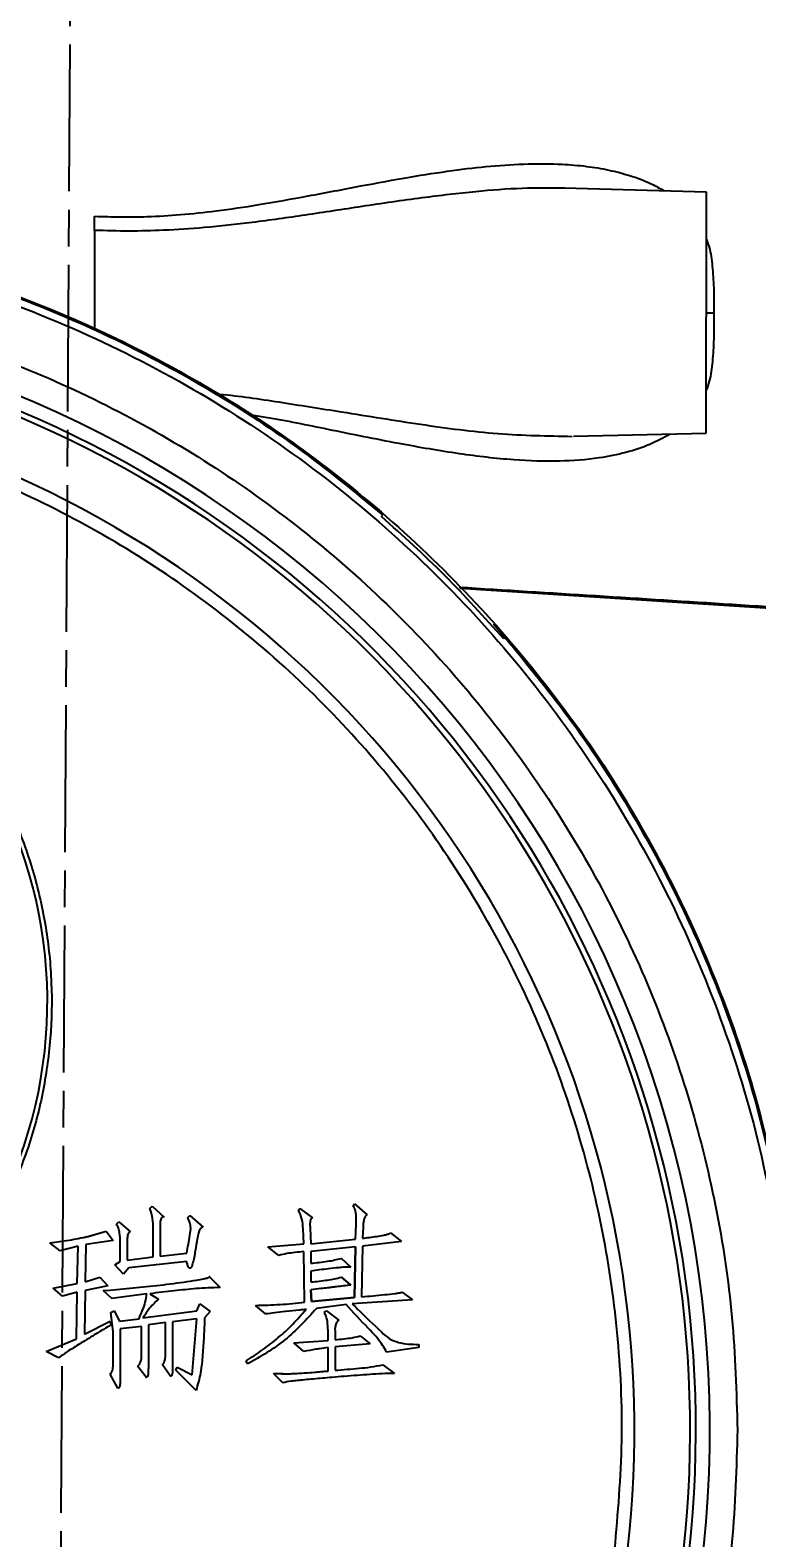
# Model space of a CAD drawing. Header units: millimetres. Extents: x 2223 to 4172, y 741 to 2119.
# Drawn here: x 2871 to 2930.4, y 1844.3 to 1967.5 of the extents above; entities that cross this region are included whole.
import ezdxf

# ---------------------------------------------------------------- set-up
doc = ezdxf.new("R2010")
doc.units = ezdxf.units.MM
doc.linetypes.add('AM_ISO08W050', pattern=[18, 12, -1.5, 3, -1.5])
doc.layers.add('AM_5', color=3, linetype='Continuous', lineweight=25)
doc.layers.add('AM_7', color=4, linetype='AM_ISO08W050', lineweight=25)
doc.styles.add('SLDTEXTSTYLE1', font='txt.shx', dxfattribs={"width": 0.7, "bigfont": 'gbcbig.shx'})
doc.dimstyles.new('SLDDIMSTYLE12$0', dxfattribs={"dimtxt": 12, "dimasz": 10, "dimexe": 0, "dimexo": 0.0625, "dimgap": 0.875, "dimtad": 1, "dimdec": 1, "dimlfac": 1.8, "dimrnd": 1e-09, "dimzin": 12, "dimdsep": 46, "dimtxsty": 'SLDTEXTSTYLE1', "dimcen": 0.09, "dimdle": 8.16, "dimclrd": 3, "dimclre": 3, "dimadec": 0, "dimazin": 3, "dimtfac": 1, "dimtdec": 1, "dimtofl": 0, "dimtmove": 0, "dimatfit": 3, "dimfxl": 0, "dimfrac": 2, "dimtolj": 1, "dimlwd": 5, "dimlwe": 5, "dimarcsym": 0})

# ---------------------------------------------------------------- blocks, each defined once
blk = doc.blocks.new('*D44')
at = {"layer": 'AM_5', "color": 3, "lineweight": 5, "transparency": 16777216}
blk.add_line((2891.34, 2051.44), (3075.23, 2051.44), dxfattribs=at)
at = {"layer": 'AM_5', "color": 3, "linetype": 'Continuous', "lineweight": 5, "transparency": 16777216}
for p, q in [((3075.23, 2041.44), (3075.23, 1762.7)), ((2938.41, 1752.7), (3075.23, 1752.7))]:
    blk.add_line(p, q, dxfattribs=at)
at = {"layer": 'AM_5', "color": 3, "transparency": 16777216}
for points in [[(3073.57, 2041.44), (3076.9, 2041.44), (3075.23, 2051.44)], [(3073.57, 1762.7), (3076.9, 1762.7), (3075.23, 1752.7)]]:
    blk.add_solid(points, dxfattribs=at)
at = {"layer": 'Defpoints', "color": 0, "transparency": 16777216}
for p in [(2891.28, 2051.44), (2938.35, 1752.7), (3075.23, 1752.7)]:
    blk.add_point(p, dxfattribs=at)
at = {"layer": 'AM_5', "color": 0, "transparency": 16777216, "insert": (3068.36, 1902.07), "char_height": 12, "attachment_point": 5, "rotation": 90, "style": 'SLDTEXTSTYLE1'}
blk.add_mtext('\\A1;350', dxfattribs=at)

msp = doc.modelspace()

# ---------------------------------------------------------------- linework, layer by layer
at = {"color": 7, "linetype": 'Continuous', "lineweight": 25}
for p, q in [((2926.278, 1954.279), (2914.616, 1954.609)), ((2915.393, 1934.318), (2926.236, 1934.579)), ((2899.704, 1927.766), (2899.815, 1927.878)), ((2951.202, 1918.987), (2906.154, 1921.886)), ((2908.873, 1919.003), (2909.803, 1917.876)), ((2909.81, 1917.883), (2909.699, 1917.771)), ((2897.39, 1871.467), (2897.518, 1871.595)), ((2897.39, 1871.467), (2897.518, 1871.595)), ((2897.518, 1871.595), (2898.539, 1870.701)), ((2897.518, 1871.595), (2897.518, 1871.595)), ((2897.518, 1871.595), (2898.539, 1870.701)), ((2880.796, 1871.212), (2880.987, 1871.403)), ((2880.796, 1871.212), (2880.987, 1871.403)), ((2880.796, 1871.212), (2880.796, 1871.212)), ((2880.987, 1871.403), (2881.945, 1870.51)), ((2880.987, 1871.403), (2880.987, 1871.403)), ((2880.987, 1871.403), (2881.945, 1870.51)), ((2881.945, 1870.51), (2881.945, 1870.51)), ((2883.859, 1870.446), (2884.051, 1870.637)), ((2883.859, 1870.446), (2884.051, 1870.637)), ((2883.859, 1870.446), (2883.859, 1870.446)), ((2884.051, 1870.637), (2885.136, 1869.68)), ((2884.051, 1870.637), (2884.051, 1870.637)), ((2884.051, 1870.637), (2885.136, 1869.68)), ((2892.923, 1871.084), (2893.05, 1871.212)), ((2892.923, 1871.084), (2893.05, 1871.212)), ((2892.923, 1871.084), (2892.923, 1871.084)), ((2893.05, 1871.212), (2894.071, 1870.446)), ((2893.05, 1871.212), (2893.05, 1871.212)), ((2893.05, 1871.212), (2894.071, 1870.446)), ((2894.071, 1870.446), (2894.071, 1870.446)), ((2897.39, 1871.467), (2897.39, 1871.467)), ((2898.539, 1870.701), (2898.539, 1870.701)), ((2877.222, 1869.361), (2877.796, 1868.595)), ((2877.222, 1869.361), (2877.222, 1869.361)), ((2877.222, 1869.361), (2877.796, 1868.595)), ((2878.051, 1869.935), (2878.243, 1870.127)), ((2878.051, 1869.935), (2878.243, 1870.127)), ((2878.051, 1869.935), (2878.051, 1869.935)), ((2878.243, 1870.127), (2879.2, 1869.297)), ((2878.243, 1870.127), (2878.243, 1870.127)), ((2878.243, 1870.127), (2879.2, 1869.297)), ((2879.2, 1869.297), (2879.2, 1869.297)), ((2881.051, 1867.255), (2881.051, 1869.552)), ((2881.626, 1869.489), (2881.626, 1867.319)), ((2885.136, 1869.68), (2885.136, 1869.68)), ((2893.369, 1868.34), (2893.305, 1869.552)), ((2893.88, 1869.616), (2893.944, 1868.34)), ((2893.88, 1869.616), (2893.88, 1869.616)), ((2893.88, 1869.616), (2893.944, 1868.34)), ((2897.582, 1868.723), (2897.646, 1869.872)), ((2897.582, 1868.723), (2897.646, 1869.872)), ((2897.646, 1869.872), (2897.646, 1869.872)), ((2898.22, 1869.68), (2898.156, 1868.787)), ((2900.454, 1869.233), (2901.347, 1868.531)), ((2900.454, 1869.233), (2900.454, 1869.233)), ((2900.454, 1869.233), (2901.347, 1868.531)), ((2873.456, 1867.765), (2872.626, 1868.404)), ((2872.626, 1868.404), (2872.626, 1868.404)), ((2874.924, 1868.148), (2873.456, 1867.765)), ((2874.86, 1865.085), (2874.924, 1868.148)), ((2874.86, 1865.085), (2874.924, 1868.148)), ((2875.562, 1868.276), (2875.498, 1865.212)), ((2877.796, 1868.595), (2875.562, 1868.276)), ((2877.796, 1868.595), (2877.796, 1868.595)), ((2878.37, 1866.872), (2878.37, 1868.467)), ((2878.945, 1868.148), (2878.945, 1866.999)), ((2890.433, 1868.084), (2893.369, 1868.34)), ((2891.327, 1867.382), (2890.433, 1868.084)), ((2890.433, 1868.084), (2890.433, 1868.084)), ((2893.944, 1868.34), (2897.582, 1868.723)), ((2893.944, 1868.34), (2897.582, 1868.723)), ((2893.944, 1868.34), (2893.944, 1868.34)), ((2897.582, 1868.084), (2893.944, 1867.702)), ((2897.518, 1863.936), (2897.582, 1868.084)), ((2897.582, 1868.084), (2897.518, 1863.936)), ((2897.582, 1868.723), (2897.582, 1868.723)), ((2898.156, 1868.148), (2898.092, 1864)), ((2901.347, 1868.531), (2898.156, 1868.148)), ((2901.347, 1868.531), (2901.347, 1868.531)), ((2877.924, 1866.616), (2878.37, 1866.872)), ((2877.924, 1866.616), (2878.37, 1866.872)), ((2878.626, 1865.851), (2877.924, 1866.616)), ((2877.924, 1866.616), (2877.924, 1866.616)), ((2878.37, 1866.872), (2878.37, 1866.872)), ((2878.945, 1866.999), (2881.051, 1867.255)), ((2878.945, 1866.999), (2881.051, 1867.255)), ((2878.945, 1866.999), (2878.945, 1866.999)), ((2883.796, 1866.872), (2879.073, 1866.361)), ((2881.051, 1867.255), (2881.051, 1867.255)), ((2881.626, 1867.319), (2883.796, 1867.574)), ((2881.626, 1867.319), (2883.796, 1867.574)), ((2881.626, 1867.319), (2881.626, 1867.319)), ((2883.796, 1867.574), (2883.796, 1867.574)), ((2893.433, 1863.553), (2893.369, 1867.702)), ((2893.944, 1867.702), (2893.944, 1866.744)), ((2896.433, 1867.127), (2897.199, 1866.425)), ((2896.433, 1867.127), (2896.433, 1867.127)), ((2897.199, 1866.425), (2896.433, 1867.127)), ((2875.498, 1865.212), (2876.711, 1865.595)), ((2876.711, 1865.595), (2877.349, 1864.893)), ((2876.711, 1865.595), (2876.711, 1865.595)), ((2876.711, 1865.595), (2877.349, 1864.893)), ((2879.073, 1866.361), (2878.626, 1865.851)), ((2885.646, 1865.659), (2886.54, 1864.766)), ((2885.646, 1865.659), (2885.646, 1865.659)), ((2885.646, 1865.659), (2886.54, 1864.766)), ((2893.944, 1866.106), (2893.944, 1865.212)), ((2896.433, 1865.595), (2897.199, 1864.957)), ((2896.433, 1865.595), (2896.433, 1865.595)), ((2897.199, 1864.957), (2896.433, 1865.595)), ((2897.199, 1866.425), (2897.199, 1866.425)), ((2872.882, 1864.702), (2874.86, 1865.085)), ((2873.647, 1864.063), (2872.882, 1864.702)), ((2872.882, 1864.702), (2872.882, 1864.702)), ((2874.86, 1864.383), (2873.647, 1864.063)), ((2874.796, 1860.553), (2874.86, 1864.383)), ((2874.796, 1860.553), (2874.86, 1864.383)), ((2874.86, 1865.085), (2874.86, 1865.085)), ((2875.498, 1864.51), (2875.435, 1860.936)), ((2877.349, 1864.893), (2875.498, 1864.51)), ((2877.668, 1863.872), (2876.966, 1864.51)), ((2876.966, 1864.51), (2876.966, 1864.51)), ((2877.349, 1864.893), (2877.349, 1864.893)), ((2880.54, 1864.255), (2877.668, 1863.872)), ((2880.796, 1864.255), (2881.498, 1863.808)), ((2880.796, 1864.255), (2881.498, 1863.808)), ((2886.54, 1864.766), (2886.54, 1864.766)), ((2893.944, 1864.574), (2894.008, 1863.617)), ((2894.008, 1863.617), (2893.944, 1864.574)), ((2897.199, 1864.957), (2897.199, 1864.957)), ((2901.411, 1864.383), (2902.241, 1863.744)), ((2901.411, 1864.383), (2901.411, 1864.383)), ((2901.411, 1864.383), (2902.241, 1863.744)), ((2881.498, 1863.808), (2881.498, 1863.808)), ((2884.625, 1862.851), (2884.881, 1863.425)), ((2884.625, 1862.851), (2884.881, 1863.425)), ((2884.881, 1863.425), (2885.71, 1862.787)), ((2884.881, 1863.425), (2884.881, 1863.425)), ((2884.881, 1863.425), (2885.71, 1862.787)), ((2890.242, 1862.596), (2889.412, 1863.298)), ((2889.412, 1863.298), (2889.412, 1863.298)), ((2894.008, 1863.617), (2897.518, 1863.936)), ((2897.518, 1863.936), (2894.008, 1863.617)), ((2894.008, 1863.617), (2894.008, 1863.617)), ((2896.816, 1863.361), (2894.391, 1863.042)), ((2902.241, 1863.744), (2897.326, 1863.425)), ((2897.518, 1863.936), (2897.518, 1863.936)), ((2902.241, 1863.744), (2902.241, 1863.744)), ((2875.435, 1860.936), (2877.541, 1862.021)), ((2875.435, 1860.936), (2877.541, 1862.021)), ((2877.541, 1862.021), (2877.605, 1861.702)), ((2877.541, 1862.021), (2877.541, 1862.021)), ((2877.541, 1862.021), (2877.605, 1861.702)), ((2877.605, 1862.723), (2877.86, 1862.851)), ((2877.605, 1862.723), (2877.86, 1862.851)), ((2877.796, 1861.128), (2877.605, 1862.723)), ((2877.605, 1862.723), (2877.605, 1862.723)), ((2877.605, 1861.702), (2877.605, 1861.702)), ((2877.86, 1862.851), (2878.307, 1862.021)), ((2877.86, 1862.851), (2877.86, 1862.851)), ((2877.86, 1862.851), (2878.307, 1862.021)), ((2878.307, 1862.021), (2879.902, 1862.213)), ((2878.307, 1862.021), (2879.902, 1862.213)), ((2878.307, 1862.021), (2878.307, 1862.021)), ((2879.902, 1862.213), (2879.902, 1862.213)), ((2880.221, 1862.276), (2884.625, 1862.851)), ((2880.221, 1862.276), (2884.625, 1862.851)), ((2882.072, 1861.893), (2880.668, 1861.702)), ((2880.668, 1861.702), (2880.668, 1858.319)), ((2882.072, 1859.34), (2882.072, 1861.893)), ((2884.625, 1862.213), (2882.647, 1861.957)), ((2882.647, 1861.957), (2882.647, 1858.319)), ((2884.242, 1857.617), (2884.625, 1862.213)), ((2884.625, 1862.851), (2884.625, 1862.851)), ((2885.71, 1862.787), (2885.264, 1862.276)), ((2885.71, 1862.787), (2885.71, 1862.787)), ((2895.029, 1862.723), (2895.22, 1862.851)), ((2895.029, 1862.723), (2895.22, 1862.851)), ((2895.029, 1862.723), (2895.029, 1862.723)), ((2895.22, 1862.851), (2896.241, 1862.085)), ((2895.22, 1862.851), (2895.22, 1862.851)), ((2895.22, 1862.851), (2896.241, 1862.085)), ((2896.241, 1862.085), (2896.241, 1862.085)), ((2872.307, 1859.532), (2874.796, 1860.553)), ((2874.796, 1860.553), (2874.796, 1860.553)), ((2877.796, 1858.575), (2877.796, 1861.128)), ((2880.094, 1861.574), (2878.37, 1861.383)), ((2878.37, 1861.383), (2878.37, 1857.617)), ((2880.094, 1859.404), (2880.094, 1861.574)), ((2892.54, 1860.234), (2895.348, 1860.425)), ((2895.348, 1860.425), (2895.348, 1861.255)), ((2895.348, 1860.425), (2895.348, 1860.425)), ((2895.922, 1861.064), (2895.922, 1860.489)), ((2895.922, 1861.064), (2895.922, 1861.064)), ((2897.965, 1860.808), (2898.794, 1860.17)), ((2897.965, 1860.808), (2897.965, 1860.808)), ((2897.965, 1860.808), (2898.794, 1860.17)), ((2873.328, 1859.021), (2872.307, 1859.532)), ((2872.307, 1859.532), (2872.307, 1859.532)), ((2893.369, 1859.532), (2892.54, 1860.234)), ((2892.54, 1860.234), (2892.54, 1860.234)), ((2895.348, 1857.936), (2895.348, 1859.851)), ((2898.794, 1860.17), (2895.922, 1859.915)), ((2895.922, 1859.915), (2895.922, 1858)), ((2898.794, 1860.17), (2898.794, 1860.17)), ((2902.752, 1859.851), (2900.135, 1859.468)), ((2902.752, 1860.106), (2902.752, 1859.851)), ((2902.752, 1860.106), (2902.752, 1860.106)), ((2877.796, 1858.575), (2877.796, 1858.575)), ((2880.477, 1857.426), (2879.775, 1858.319)), ((2879.775, 1858.319), (2879.775, 1858.319)), ((2882.391, 1857.617), (2881.817, 1858.447)), ((2881.817, 1858.447), (2881.817, 1858.447)), ((2882.902, 1858), (2883.03, 1858.255)), ((2882.902, 1858), (2883.03, 1858.255)), ((2884.561, 1856.341), (2882.902, 1858)), ((2882.902, 1858), (2882.902, 1858)), ((2883.03, 1858.255), (2884.242, 1857.617)), ((2883.03, 1858.255), (2883.03, 1858.255)), ((2883.03, 1858.255), (2884.242, 1857.617)), ((2888.774, 1858.511), (2888.646, 1858.766)), ((2888.646, 1858.766), (2888.646, 1858.766)), ((2899.816, 1858.447), (2900.773, 1857.745)), ((2899.816, 1858.447), (2899.816, 1858.447)), ((2899.816, 1858.447), (2900.773, 1857.745)), ((2878.179, 1856.532), (2877.541, 1857.681)), ((2877.541, 1857.681), (2877.541, 1857.681)), ((2884.242, 1857.617), (2884.242, 1857.617)), ((2891.646, 1856.979), (2890.88, 1857.745)), ((2890.88, 1857.745), (2890.88, 1857.745)), ((2895.348, 1857.936), (2895.348, 1857.936)), ((2900.773, 1857.745), (2900.773, 1857.745))]:
    msp.add_line(p, q, dxfattribs=at)
for centre, radius, start, end in [((2835.061, 1853.128), 91.48, 295.79271, 180), ((2926.953, 1955.912), 11.51, 266.68387, 269.63147), ((2835.061, 1853.128), 90.341, 353.64897, 186.35103), ((2835.061, 1853.128), 89.875, 353.64897, 186.35103), ((2835.061, 1853.128), 85.319, 353.33017, 186.66983), ((2835.061, 1888.128), 37.354, 334.65071, 85.34929)]:
    msp.add_arc(centre, radius, start, end, dxfattribs=at)
for points, knots in [([(2876.273, 1952.304), (2876.985, 1952.279), (2878.412, 1952.227), (2880.755, 1952.264), (2883.356, 1952.419), (2886.407, 1952.744), (2889.891, 1953.263), (2893.837, 1953.975), (2897.953, 1954.77), (2901.886, 1955.494), (2905.422, 1956.048), (2908.647, 1956.425), (2911.63, 1956.613), (2914.238, 1956.595), (2916.434, 1956.408), (2918.28, 1956.106), (2920.045, 1955.64), (2921.562, 1955.098), (2922.456, 1954.58), (2922.808, 1954.377)], [0, 0, 0, 0, 0.0418951, 0.0839955, 0.1379234, 0.1955958, 0.2656367, 0.3477316, 0.4366435, 0.52124, 0.5959668, 0.6633337, 0.7313197, 0.7939321, 0.8403474, 0.8842391, 0.9258123, 0.9708656, 1, 1, 1, 1]), ([(2914.726, 1954.606), (2913.557, 1954.611), (2911.16, 1954.622), (2907.251, 1954.318), (2902.886, 1953.807), (2898.233, 1953.12), (2893.608, 1952.404), (2889.312, 1951.795), (2885.447, 1951.368), (2882.081, 1951.141), (2879.09, 1951.062), (2877.209, 1951.117), (2876.271, 1951.144)], [0, 0, 0, 0, 0.0969739, 0.1990187, 0.3166093, 0.4457287, 0.5654054, 0.6760848, 0.7756823, 0.858994, 0.9297025, 1, 1, 1, 1]), ([(2876.271, 1951.144), (2876.271, 1951.321), (2876.272, 1951.678), (2876.273, 1952.095), (2876.273, 1952.304)], [0, 0, 0, 0, 0.4971187, 1, 1, 1, 1]), ([(2852.393, 1950.6), (2855.059, 1950.06), (2860.505, 1948.957), (2868.63, 1946.389), (2876.842, 1943.039), (2885.008, 1938.761), (2892.783, 1933.801), (2897.5, 1929.878), (2899.766, 1927.994)], [0, 0, 0, 0, 0.1535242, 0.3136607, 0.480409, 0.6537687, 0.8337391, 1, 1, 1, 1]), ([(2876.271, 1951.144), (2876.269, 1950.154), (2876.265, 1948.174), (2876.258, 1945.245), (2876.255, 1943.546), (2876.253, 1942.982)], [0, 0, 0, 0, 0.40033354, 0.80066709, 1, 1, 1, 1]), ([(2926.269, 1950.404), (2926.348, 1950.193), (2926.601, 1949.51), (2926.762, 1948.157), (2926.882, 1946.367), (2926.88, 1945.089), (2926.879, 1944.402)], [0, 0, 0, 0, 0.1149044, 0.3730702, 0.6626095, 1, 1, 1, 1]), ([(2926.879, 1944.402), (2926.879, 1943.685), (2926.879, 1942.357), (2926.77, 1940.495), (2926.607, 1939.059), (2926.334, 1938.325), (2926.243, 1938.079)], [0, 0, 0, 0, 0.3327022, 0.6174452, 0.8718539, 1, 1, 1, 1]), ([(2886.119, 1937.783), (2886.241, 1937.774), (2887.992, 1937.642), (2891.444, 1937.109), (2896.938, 1936.248), (2902.922, 1935.27), (2909.242, 1934.423), (2913.292, 1934.352), (2915.302, 1934.316)], [0, 0, 0, 0, 0.0118812, 0.1717149, 0.3437603, 0.5639817, 0.7835609, 1, 1, 1, 1]), ([(2923.305, 1934.509), (2922.759, 1934.209), (2921.611, 1933.578), (2919.656, 1932.95), (2917.207, 1932.453), (2914.153, 1932.227), (2910.347, 1932.353), (2905.97, 1932.863), (2900.924, 1933.75), (2895.631, 1934.813), (2891.542, 1935.677), (2889.357, 1935.996), (2888.917, 1936.061)], [0, 0, 0, 0, 0.05917422, 0.12456737, 0.1945037, 0.29319372, 0.40381634, 0.5308787, 0.66921315, 0.82787427, 0.96536839, 1, 1, 1, 1]), ([(2951.203, 1919.099), (2943.592, 1919.591), (2928.547, 1920.562), (2913.5, 1921.505), (2906.066, 1921.971)], [0, 0, 0, 0, 0.5059249, 1, 1, 1, 1]), ([(2910.114, 1917.499), (2911.675, 1915.677), (2915.615, 1911.077), (2920.406, 1903.572), (2924.778, 1895.292), (2928.106, 1887.294), (2930.837, 1878.857), (2932.012, 1873.003), (2932.605, 1870.044)], [0, 0, 0, 0, 0.1352933, 0.3415257, 0.5005703, 0.6633309, 0.8298076, 1, 1, 1, 1]), ([(2881.051, 1869.552), (2881.052, 1869.837), (2881.055, 1870.403), (2880.882, 1870.943), (2880.796, 1871.212)], [0, 0, 0, 0, 0.5013561, 1, 1, 1, 1]), ([(2881.945, 1870.51), (2881.92, 1870.516), (2881.883, 1870.526), (2881.832, 1870.519), (2881.786, 1870.5), (2881.737, 1870.458), (2881.66, 1870.325), (2881.607, 1869.992), (2881.618, 1869.69), (2881.626, 1869.489)], [0, 0, 0, 0, 0.0628935, 0.0931861, 0.1255191, 0.1834586, 0.2508615, 0.5002621, 1, 1, 1, 1]), ([(2883.796, 1867.574), (2883.892, 1868.055), (2884.036, 1868.777), (2884.157, 1869.639), (2884.053, 1870.129), (2883.924, 1870.34), (2883.859, 1870.446)], [0, 0, 0, 0, 0.50040255, 0.75006068, 0.87501107, 1, 1, 1, 1]), ([(2893.305, 1869.552), (2893.289, 1869.82), (2893.257, 1870.355), (2893.034, 1870.842), (2892.923, 1871.084)], [0, 0, 0, 0, 0.5014294, 1, 1, 1, 1]), ([(2894.071, 1870.446), (2894.053, 1870.44), (2894.017, 1870.427), (2893.96, 1870.376), (2893.9, 1870.256), (2893.857, 1869.993), (2893.871, 1869.767), (2893.88, 1869.616)], [0, 0, 0, 0, 0.0627384, 0.1251056, 0.2501602, 0.4999525, 1, 1, 1, 1]), ([(2897.646, 1869.872), (2897.652, 1870.145), (2897.663, 1870.558), (2897.579, 1871.105), (2897.452, 1871.348), (2897.39, 1871.467)], [0, 0, 0, 0, 0.5004867, 0.75639585, 1, 1, 1, 1]), ([(2898.539, 1870.701), (2898.498, 1870.677), (2898.417, 1870.63), (2898.321, 1870.464), (2898.23, 1870.149), (2898.224, 1869.868), (2898.22, 1869.68)], [0, 0, 0, 0, 0.1246065, 0.249783, 0.4997551, 1, 1, 1, 1]), ([(2872.626, 1868.404), (2873.145, 1868.479), (2874.174, 1868.627), (2875.718, 1868.904), (2876.716, 1869.208), (2877.222, 1869.361)], [0, 0, 0, 0, 0.3347977, 0.6633059, 1, 1, 1, 1]), ([(2872.626, 1868.404), (2873.145, 1868.479), (2874.19, 1868.629), (2875.735, 1868.907), (2876.733, 1869.212), (2877.222, 1869.361)], [0, 0, 0, 0, 0.3346571, 0.6740832, 1, 1, 1, 1]), ([(2878.37, 1868.467), (2878.362, 1868.721), (2878.351, 1869.102), (2878.249, 1869.607), (2878.117, 1869.826), (2878.051, 1869.935)], [0, 0, 0, 0, 0.5005014, 0.7507427, 1, 1, 1, 1]), ([(2879.2, 1869.297), (2879.185, 1869.298), (2879.158, 1869.298), (2879.119, 1869.292), (2879.086, 1869.272), (2879.03, 1869.214), (2878.97, 1869.046), (2878.925, 1868.679), (2878.937, 1868.361), (2878.945, 1868.148)], [0, 0, 0, 0, 0.0367103, 0.0625587, 0.0920687, 0.1257937, 0.2504477, 0.5001516, 1, 1, 1, 1]), ([(2885.136, 1869.68), (2885.113, 1869.681), (2885.08, 1869.683), (2885.037, 1869.669), (2884.979, 1869.635), (2884.772, 1869.378), (2884.714, 1869.034), (2884.604, 1868.423), (2884.492, 1867.72), (2884.363, 1866.947), (2884.215, 1866.5), (2884.157, 1866.389), (2884.128, 1866.356), (2884.101, 1866.337), (2884.076, 1866.328), (2884.054, 1866.327), (2884.034, 1866.332), (2884.01, 1866.349), (2883.936, 1866.433), (2883.865, 1866.615), (2883.819, 1866.786), (2883.796, 1866.872)], [0, 0, 0, 0, 0.0157069, 0.0230837, 0.0312977, 0.0625941, 0.2492457, 0.2645916, 0.4993189, 0.7493468, 0.8133445, 0.8286238, 0.8367404, 0.8440727, 0.8515363, 0.8553171, 0.8590269, 0.8660949, 0.8751688, 0.9374395, 1, 1, 1, 1]), ([(2898.156, 1868.787), (2898.546, 1868.835), (2899.13, 1868.907), (2899.808, 1869.017), (2900.126, 1869.093), (2900.267, 1869.136), (2900.338, 1869.157), (2900.398, 1869.185), (2900.435, 1869.217), (2900.454, 1869.233)], [0, 0, 0, 0, 0.49996, 0.749982, 0.8747254, 0.9164061, 0.9376784, 0.9687122, 1, 1, 1, 1]), ([(2893.369, 1867.702), (2893.126, 1867.673), (2892.661, 1867.62), (2891.975, 1867.542), (2891.542, 1867.435), (2891.327, 1867.382)], [0, 0, 0, 0, 0.3550758, 0.6787643, 1, 1, 1, 1]), ([(2893.944, 1866.744), (2894.399, 1866.788), (2895.237, 1866.869), (2896.058, 1867.046), (2896.433, 1867.127)], [0, 0, 0, 0, 0.5444227, 1, 1, 1, 1]), ([(2876.966, 1864.51), (2878.427, 1864.632), (2880.635, 1864.816), (2883.175, 1865.146), (2884.453, 1865.336), (2885.075, 1865.447), (2885.391, 1865.524), (2885.538, 1865.566), (2885.601, 1865.599), (2885.632, 1865.616), (2885.642, 1865.624), (2885.647, 1865.633), (2885.649, 1865.644), (2885.647, 1865.653), (2885.646, 1865.659)], [0, 0, 0, 0, 0.4998656, 0.7551837, 0.8732692, 0.9406533, 0.9702997, 0.9841887, 0.992842, 0.9943099, 0.9962149, 0.9970595, 0.9977627, 1, 1, 1, 1]), ([(2897.199, 1866.425), (2897.028, 1866.425), (2896.7, 1866.425), (2896.092, 1866.365), (2895.414, 1866.291), (2894.656, 1866.199), (2894.18, 1866.137), (2893.944, 1866.106)], [0, 0, 0, 0, 0.1565437, 0.3002265, 0.5598557, 0.7813484, 1, 1, 1, 1]), ([(2893.944, 1865.212), (2894.399, 1865.256), (2895.237, 1865.337), (2896.058, 1865.514), (2896.433, 1865.595)], [0, 0, 0, 0, 0.5444227, 1, 1, 1, 1]), ([(2879.902, 1862.213), (2880.001, 1862.45), (2880.185, 1862.892), (2880.439, 1863.565), (2880.506, 1864.02), (2880.54, 1864.255)], [0, 0, 0, 0, 0.3593322, 0.6691852, 1, 1, 1, 1]), ([(2879.902, 1862.213), (2880.001, 1862.45), (2880.186, 1862.892), (2880.439, 1863.565), (2880.506, 1864.02), (2880.54, 1864.255)], [0, 0, 0, 0, 0.3592859, 0.6694965, 1, 1, 1, 1]), ([(2886.54, 1864.766), (2885.885, 1864.741), (2884.622, 1864.693), (2882.71, 1864.478), (2881.451, 1864.331), (2880.796, 1864.255)], [0, 0, 0, 0, 0.3409036, 0.6569898, 1, 1, 1, 1]), ([(2897.199, 1864.957), (2896.801, 1864.909), (2896.3, 1864.848), (2895.77, 1864.784), (2895.63, 1864.767), (2895.589, 1864.762), (2895.483, 1864.749), (2895.207, 1864.718), (2894.665, 1864.657), (2894.215, 1864.605), (2893.944, 1864.574)], [0, 0, 0, 0, 0.3664455, 0.4623341, 0.4884448, 0.4960418, 0.4999998, 0.5858417, 0.75, 1, 1, 1, 1]), ([(2898.092, 1864), (2898.403, 1864.028), (2899.033, 1864.084), (2899.937, 1864.168), (2900.63, 1864.251), (2901.108, 1864.314), (2901.31, 1864.36), (2901.411, 1864.383)], [0, 0, 0, 0, 0.2800254, 0.5679935, 0.8139788, 0.90683, 1, 1, 1, 1]), ([(2881.498, 1863.808), (2881.253, 1863.581), (2880.762, 1863.125), (2880.402, 1862.56), (2880.221, 1862.276)], [0, 0, 0, 0, 0.4987936, 1, 1, 1, 1]), ([(2888.646, 1858.766), (2889.102, 1859.059), (2890.015, 1859.645), (2891.294, 1860.651), (2892.499, 1861.746), (2893.207, 1862.568), (2893.561, 1862.978)], [0, 0, 0, 0, 0.2500184, 0.50003, 0.7500152, 1, 1, 1, 1]), ([(2888.646, 1858.766), (2889.102, 1859.059), (2890.015, 1859.645), (2891.294, 1860.651), (2892.499, 1861.746), (2893.207, 1862.568), (2893.561, 1862.978)], [0, 0, 0, 0, 0.2500184, 0.50003, 0.75001524, 1, 1, 1, 1]), ([(2894.391, 1863.042), (2893.574, 1862.14), (2891.94, 1860.335), (2889.83, 1859.119), (2888.774, 1858.511)], [0, 0, 0, 0, 0.4997261, 1, 1, 1, 1]), ([(2889.412, 1863.298), (2890.084, 1863.315), (2891.427, 1863.349), (2892.764, 1863.485), (2893.433, 1863.553)], [0, 0, 0, 0, 0.4998338, 1, 1, 1, 1]), ([(2889.412, 1863.298), (2890.084, 1863.315), (2891.427, 1863.349), (2892.764, 1863.485), (2893.433, 1863.553)], [0, 0, 0, 0, 0.4998338, 1, 1, 1, 1]), ([(2893.561, 1862.978), (2893.37, 1862.958), (2892.816, 1862.899), (2892.245, 1862.836), (2891.575, 1862.763), (2891.022, 1862.701), (2890.487, 1862.629), (2890.242, 1862.596)], [0, 0, 0, 0, 0.1726098, 0.5000206, 0.5157116, 0.7774565, 1, 1, 1, 1]), ([(2900.135, 1859.468), (2900.037, 1859.65), (2899.644, 1860.381), (2898.435, 1861.618), (2897.414, 1862.717), (2896.816, 1863.361)], [0, 0, 0, 0, 0.1204989, 0.4845828, 1, 1, 1, 1]), ([(2897.326, 1863.425), (2897.463, 1863.294), (2898.257, 1862.526), (2899.239, 1861.566), (2900.318, 1860.557), (2901.363, 1860.138), (2902.196, 1860.119), (2902.752, 1860.106)], [0, 0, 0, 0, 0.0858222, 0.500579, 0.6255537, 0.7499526, 1, 1, 1, 1]), ([(2897.326, 1863.425), (2897.463, 1863.294), (2898.257, 1862.526), (2899.239, 1861.566), (2900.318, 1860.557), (2901.363, 1860.138), (2902.196, 1860.119), (2902.752, 1860.106)], [0, 0, 0, 0, 0.08581345, 0.50057898, 0.62555372, 0.74995257, 1, 1, 1, 1]), ([(2877.605, 1861.702), (2877.202, 1861.459), (2876.393, 1860.972), (2875.252, 1860.27), (2874.217, 1859.638), (2873.61, 1859.217), (2873.328, 1859.021)], [0, 0, 0, 0, 0.2795319, 0.5609173, 0.7961864, 1, 1, 1, 1]), ([(2885.264, 1862.276), (2885.244, 1861.777), (2885.205, 1860.778), (2885.107, 1859.283), (2884.976, 1857.784), (2884.7, 1856.822), (2884.561, 1856.341)], [0, 0, 0, 0, 0.2500778, 0.5001569, 0.7501575, 1, 1, 1, 1]), ([(2895.348, 1861.255), (2895.339, 1861.509), (2895.327, 1861.89), (2895.215, 1862.39), (2895.091, 1862.612), (2895.029, 1862.723)], [0, 0, 0, 0, 0.5002034, 0.7503812, 1, 1, 1, 1]), ([(2896.241, 1862.085), (2896.201, 1862.061), (2896.119, 1862.012), (2896.008, 1861.855), (2895.9, 1861.539), (2895.913, 1861.254), (2895.922, 1861.064)], [0, 0, 0, 0, 0.1249641, 0.2504056, 0.5000303, 1, 1, 1, 1]), ([(2895.922, 1860.489), (2896.17, 1860.517), (2896.639, 1860.57), (2897.327, 1860.643), (2897.753, 1860.754), (2897.965, 1860.808)], [0, 0, 0, 0, 0.3619719, 0.6841185, 1, 1, 1, 1]), ([(2879.775, 1858.319), (2879.814, 1858.35), (2879.892, 1858.41), (2880.003, 1858.576), (2880.114, 1858.908), (2880.102, 1859.206), (2880.094, 1859.404)], [0, 0, 0, 0, 0.1251016, 0.2504868, 0.5002749, 1, 1, 1, 1]), ([(2881.817, 1858.447), (2881.866, 1858.51), (2881.965, 1858.635), (2882.055, 1858.945), (2882.065, 1859.182), (2882.072, 1859.34)], [0, 0, 0, 0, 0.24961275, 0.50039468, 1, 1, 1, 1]), ([(2895.348, 1859.851), (2895.12, 1859.819), (2894.824, 1859.777), (2894.494, 1859.729), (2894.06, 1859.666), (2893.697, 1859.596), (2893.369, 1859.532)], [0, 0, 0, 0, 0.3449558, 0.4462952, 0.5002092, 1, 1, 1, 1]), ([(2877.541, 1857.681), (2877.594, 1857.741), (2877.702, 1857.861), (2877.782, 1858.177), (2877.79, 1858.416), (2877.796, 1858.575)], [0, 0, 0, 0, 0.2488876, 0.4991838, 1, 1, 1, 1]), ([(2877.541, 1857.681), (2877.594, 1857.741), (2877.702, 1857.861), (2877.782, 1858.177), (2877.79, 1858.416), (2877.796, 1858.575)], [0, 0, 0, 0, 0.2488876, 0.4991838, 1, 1, 1, 1]), ([(2880.668, 1858.319), (2880.665, 1858.155), (2880.659, 1857.878), (2880.637, 1857.576), (2880.574, 1857.454), (2880.555, 1857.433), (2880.541, 1857.423), (2880.526, 1857.417), (2880.51, 1857.415), (2880.493, 1857.418), (2880.482, 1857.423), (2880.477, 1857.426)], [0, 0, 0, 0, 0.5027084, 0.8476925, 0.8958369, 0.9154027, 0.9327165, 0.9486901, 0.9644693, 0.9812397, 1, 1, 1, 1]), ([(2882.647, 1858.319), (2882.644, 1858.154), (2882.639, 1857.906), (2882.608, 1857.641), (2882.56, 1857.548), (2882.54, 1857.53), (2882.522, 1857.521), (2882.508, 1857.518), (2882.493, 1857.519), (2882.465, 1857.529), (2882.429, 1857.563), (2882.405, 1857.598), (2882.391, 1857.617)], [0, 0, 0, 0, 0.499283, 0.748654, 0.7826722, 0.8125834, 0.8273755, 0.8418742, 0.8564408, 0.8721286, 0.9284957, 1, 1, 1, 1]), ([(2895.922, 1858), (2896.248, 1858.025), (2896.9, 1858.076), (2897.877, 1858.163), (2898.855, 1858.248), (2899.496, 1858.381), (2899.816, 1858.447)], [0, 0, 0, 0, 0.2501141, 0.5002263, 0.7503325, 1, 1, 1, 1]), ([(2878.37, 1857.617), (2878.367, 1857.422), (2878.361, 1857.091), (2878.339, 1856.733), (2878.274, 1856.575), (2878.25, 1856.543), (2878.229, 1856.529), (2878.212, 1856.525), (2878.195, 1856.526), (2878.185, 1856.53), (2878.179, 1856.532)], [0, 0, 0, 0, 0.50339361, 0.85618593, 0.90552278, 0.94188844, 0.95666642, 0.97042817, 0.98446506, 1, 1, 1, 1]), ([(2890.88, 1857.745), (2891.313, 1857.729), (2892.307, 1857.691), (2893.797, 1857.804), (2894.852, 1857.894), (2895.348, 1857.936)], [0, 0, 0, 0, 0.289978, 0.6665707, 1, 1, 1, 1]), ([(2890.88, 1857.745), (2891.18, 1857.729), (2891.926, 1857.688), (2893.044, 1857.755), (2894.233, 1857.837), (2894.976, 1857.903), (2895.348, 1857.936)], [0, 0, 0, 0, 0.2013712, 0.4999053, 0.7499521, 1, 1, 1, 1]), ([(2900.773, 1857.745), (2900.431, 1857.736), (2899.758, 1857.717), (2898.751, 1857.649), (2897.727, 1857.577), (2896.697, 1857.498), (2895.748, 1857.418), (2894.906, 1857.35), (2894.168, 1857.284), (2893.474, 1857.219), (2892.866, 1857.155), (2892.261, 1857.095), (2891.872, 1857.022), (2891.646, 1856.979)], [0, 0, 0, 0, 0.111912, 0.2203794, 0.3303488, 0.4480332, 0.5586453, 0.6421864, 0.7244882, 0.8011937, 0.8704803, 0.9246662, 1, 1, 1, 1])]:
    msp.add_open_spline(points, degree=3, knots=knots, dxfattribs=at)
for points in [[(2926.236, 1934.579), (2926.236, 1934.616), (2926.236, 1934.689), (2926.237, 1935.275), (2926.239, 1936.185), (2926.242, 1937.419), (2926.245, 1938.921), (2926.249, 1940.635), (2926.252, 1942.495), (2926.257, 1944.429), (2926.261, 1946.363), (2926.265, 1948.223), (2926.268, 1949.937), (2926.272, 1951.439), (2926.274, 1952.673), (2926.276, 1953.583), (2926.277, 1954.169), (2926.278, 1954.242), (2926.278, 1954.279)], [(2845.851, 1950.802), (2849.502, 1950.278), (2856.806, 1949.23), (2867.449, 1946.11), (2877.692, 1941.902), (2887.393, 1936.547), (2896.432, 1930.142), (2904.694, 1922.761), (2912.075, 1914.499), (2918.48, 1905.46), (2923.835, 1895.759), (2928.043, 1885.516), (2931.163, 1874.873), (2932.211, 1867.57), (2932.735, 1863.918)], [(2852.089, 1950.548), (2855.003, 1949.961), (2860.831, 1948.785), (2869.325, 1946.032), (2877.554, 1942.585), (2885.425, 1938.385), (2892.926, 1933.539), (2897.519, 1929.765), (2899.815, 1927.878)], [(2852.393, 1950.6), (2855.688, 1949.913), (2862.276, 1948.541), (2871.828, 1945.22), (2881.012, 1941.016), (2889.715, 1935.88), (2897.851, 1929.891), (2905.336, 1923.103), (2912.091, 1915.59), (2918.046, 1907.428), (2923.144, 1898.703), (2927.309, 1889.502), (2930.589, 1879.935), (2931.933, 1873.341), (2932.605, 1870.044)], [(2835.061, 1946.869), (2838.129, 1946.782), (2844.264, 1946.608), (2853.378, 1945.205), (2862.316, 1942.98), (2870.992, 1939.872), (2879.321, 1935.933), (2887.224, 1931.196), (2894.625, 1925.707), (2901.452, 1919.52), (2907.64, 1912.693), (2913.129, 1905.292), (2917.866, 1897.389), (2921.805, 1889.059), (2924.912, 1880.384), (2927.137, 1871.446), (2928.541, 1862.332), (2928.715, 1856.196), (2928.802, 1853.129)], [(2918.777, 1843.338), (2919.032, 1846.291), (2919.541, 1852.197), (2919.116, 1861.096), (2917.825, 1869.899), (2915.596, 1878.517), (2912.477, 1886.853), (2908.497, 1894.814), (2903.702, 1902.312), (2898.144, 1909.263), (2891.885, 1915.591), (2884.995, 1921.225), (2877.55, 1926.103), (2869.633, 1930.169), (2861.331, 1933.383), (2852.739, 1935.688), (2843.949, 1937.143), (2838.024, 1937.324), (2835.061, 1937.414)], [(2909.699, 1917.771), (2908.123, 1919.527), (2904.97, 1923.038), (2901.459, 1926.19), (2899.704, 1927.766)], [(2838.119, 1925.711), (2839.627, 1925.535), (2842.644, 1925.183), (2847.047, 1923.969), (2851.279, 1922.273), (2855.273, 1920.068), (2858.974, 1917.402), (2862.326, 1914.308), (2865.281, 1910.833), (2867.796, 1907.027), (2869.834, 1902.946), (2871.366, 1898.65), (2872.369, 1894.2), (2872.829, 1889.662), (2872.74, 1885.1), (2872.094, 1880.587), (2870.943, 1876.167), (2869.74, 1873.378), (2869.138, 1871.984)], [(2909.81, 1917.883), (2911.698, 1915.586), (2915.472, 1910.993), (2920.317, 1903.492), (2924.517, 1895.621), (2927.965, 1887.393), (2930.718, 1878.898), (2931.893, 1873.071), (2932.481, 1870.157)], [(2928.802, 1853.129), (2928.715, 1850.061), (2928.541, 1843.926), (2927.137, 1834.811), (2924.912, 1825.873), (2921.805, 1817.198), (2917.866, 1808.869), (2913.129, 1800.966), (2907.64, 1793.565), (2901.452, 1786.738), (2894.625, 1780.55), (2887.224, 1775.061), (2879.321, 1770.324), (2870.992, 1766.385), (2862.316, 1763.278), (2853.378, 1761.052), (2844.264, 1759.649), (2838.129, 1759.475), (2835.061, 1759.388)]]:
    msp.add_open_spline(points, degree=3, dxfattribs=at)
at = {"layer": 'AM_7'}
msp.add_line((2872.553, 1684.344), (2874.792, 2051.479), dxfattribs=at)

# ---------------------------------------------------------------- dimensions: what is measured, and where the dimension line sits
at = {"layer": 'AM_5'}
dim = msp.add_linear_dim(base=(3075.235, 1752.703), p1=(2891.279, 2051.444), p2=(2938.347, 1752.703), angle=90, text='350', dimstyle='SLDDIMSTYLE12$0', override={"dimlfac": 1, "dimpost": ''}, dxfattribs=at)
dim.commit()
dim.dimension.update_dxf_attribs({"geometry": '*D44', "text_midpoint": (3068.36, 1902.074)})

doc.saveas('drawing.dxf')
